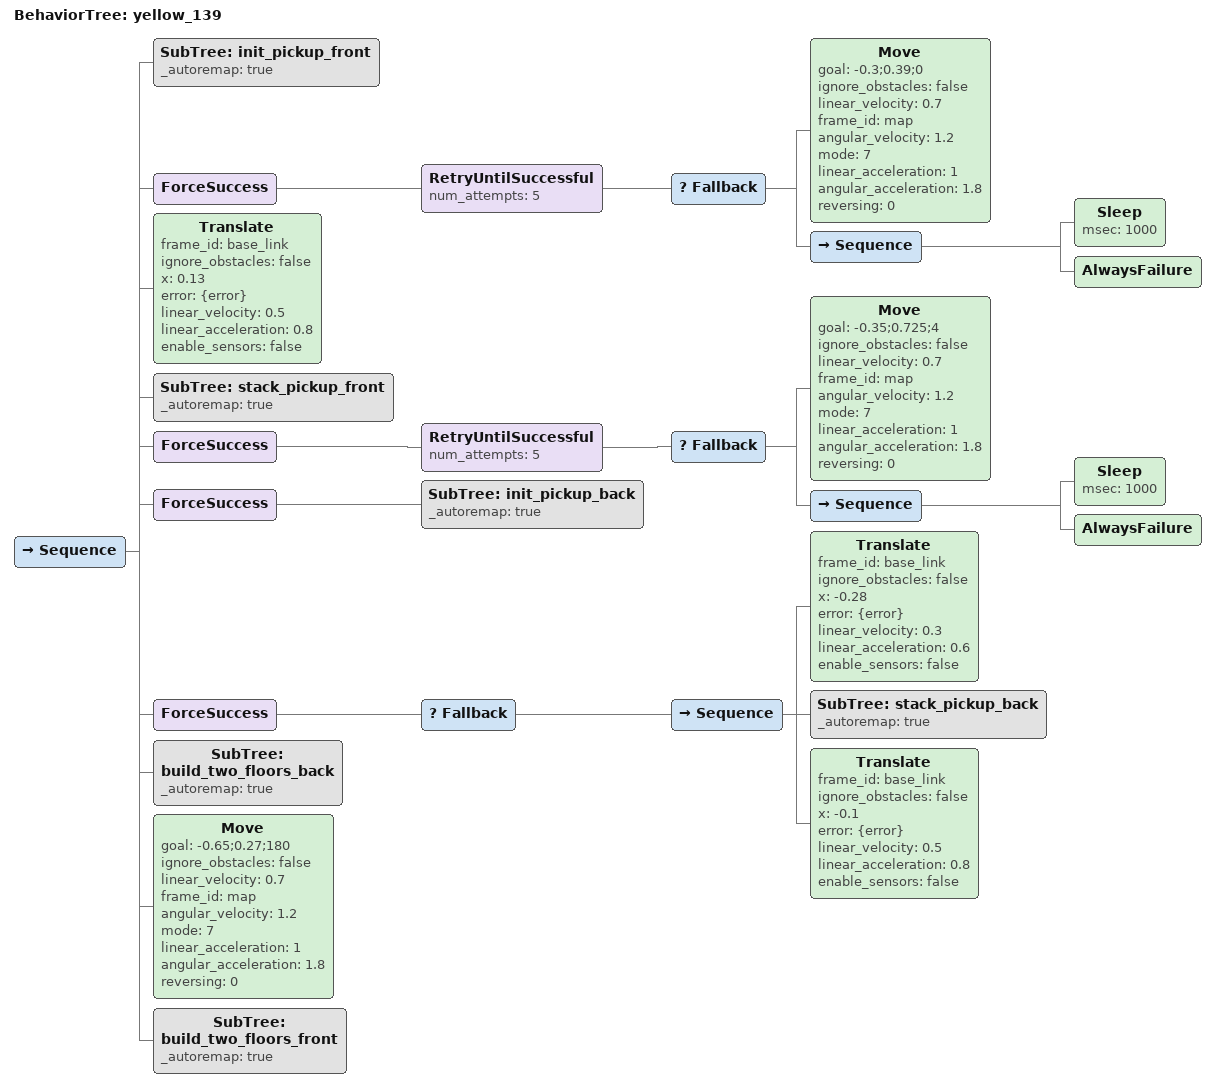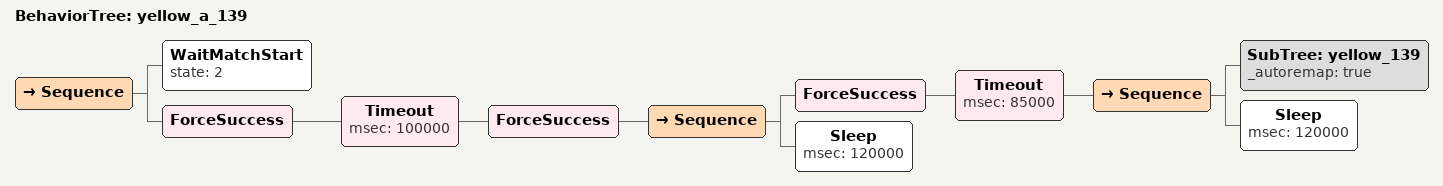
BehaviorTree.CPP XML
<BehaviorTree ID="yellow_139">
  <Sequence>
    <SubTree ID="init_pickup_front" _autoremap="true"/>
    <ForceSuccess>
      <RetryUntilSuccessful num_attempts="5">
        <Fallback>
          <Move goal="-0.3;0.39;0" ignore_obstacles="false" linear_velocity="0.7" frame_id="map" angular_velocity="1.2" mode="7" linear_acceleration="1" angular_acceleration="1.8" reversing="0"/>
          <Sequence>
            <Sleep msec="1000"/>
            <AlwaysFailure/>
          </Sequence>
        </Fallback>
      </RetryUntilSuccessful>
    </ForceSuccess>
    <Translate frame_id="base_link" ignore_obstacles="false" x="0.13" error="{error}" linear_velocity="0.5" linear_acceleration="0.8" enable_sensors="false"/>
    <SubTree ID="stack_pickup_front" _autoremap="true"/>
    <ForceSuccess>
      <RetryUntilSuccessful num_attempts="5">
        <Fallback>
          <Move goal="-0.35;0.725;4" ignore_obstacles="false" linear_velocity="0.7" frame_id="map" angular_velocity="1.2" mode="7" linear_acceleration="1" angular_acceleration="1.8" reversing="0"/>
          <Sequence>
            <Sleep msec="1000"/>
            <AlwaysFailure/>
          </Sequence>
        </Fallback>
      </RetryUntilSuccessful>
    </ForceSuccess>
    <ForceSuccess>
      <SubTree ID="init_pickup_back" _autoremap="true"/>
    </ForceSuccess>
    <ForceSuccess>
      <Fallback>
        <Sequence>
          <Translate frame_id="base_link" ignore_obstacles="false" x="-0.28" error="{error}" linear_velocity="0.3" linear_acceleration="0.6" enable_sensors="false"/>
          <SubTree ID="stack_pickup_back" _autoremap="true"/>
          <Translate frame_id="base_link" ignore_obstacles="false" x="-0.1" error="{error}" linear_velocity="0.5" linear_acceleration="0.8" enable_sensors="false"/>
        </Sequence>
      </Fallback>
    </ForceSuccess>
    <SubTree ID="build_two_floors_back" _autoremap="true"/>
    <Move goal="-0.65;0.27;180" ignore_obstacles="false" linear_velocity="0.7" frame_id="map" angular_velocity="1.2" mode="7" linear_acceleration="1" angular_acceleration="1.8" reversing="0"/>
    <SubTree ID="build_two_floors_front" _autoremap="true"/>
  </Sequence>
</BehaviorTree>

<BehaviorTree ID="yellow_a_139">
  <Sequence>
    <WaitMatchStart state="2"/>
    <ForceSuccess>
      <Timeout msec="100000">
        <ForceSuccess>
          <Sequence>
            <ForceSuccess>
              <Timeout msec="85000">
                <Sequence>
                  <SubTree ID="yellow_139" _autoremap="true"/>
                  <Sleep msec="120000"/>
                </Sequence>
              </Timeout>
            </ForceSuccess>
            <Sleep msec="120000"/>
          </Sequence>
        </ForceSuccess>
      </Timeout>
    </ForceSuccess>
  </Sequence>
</BehaviorTree>
